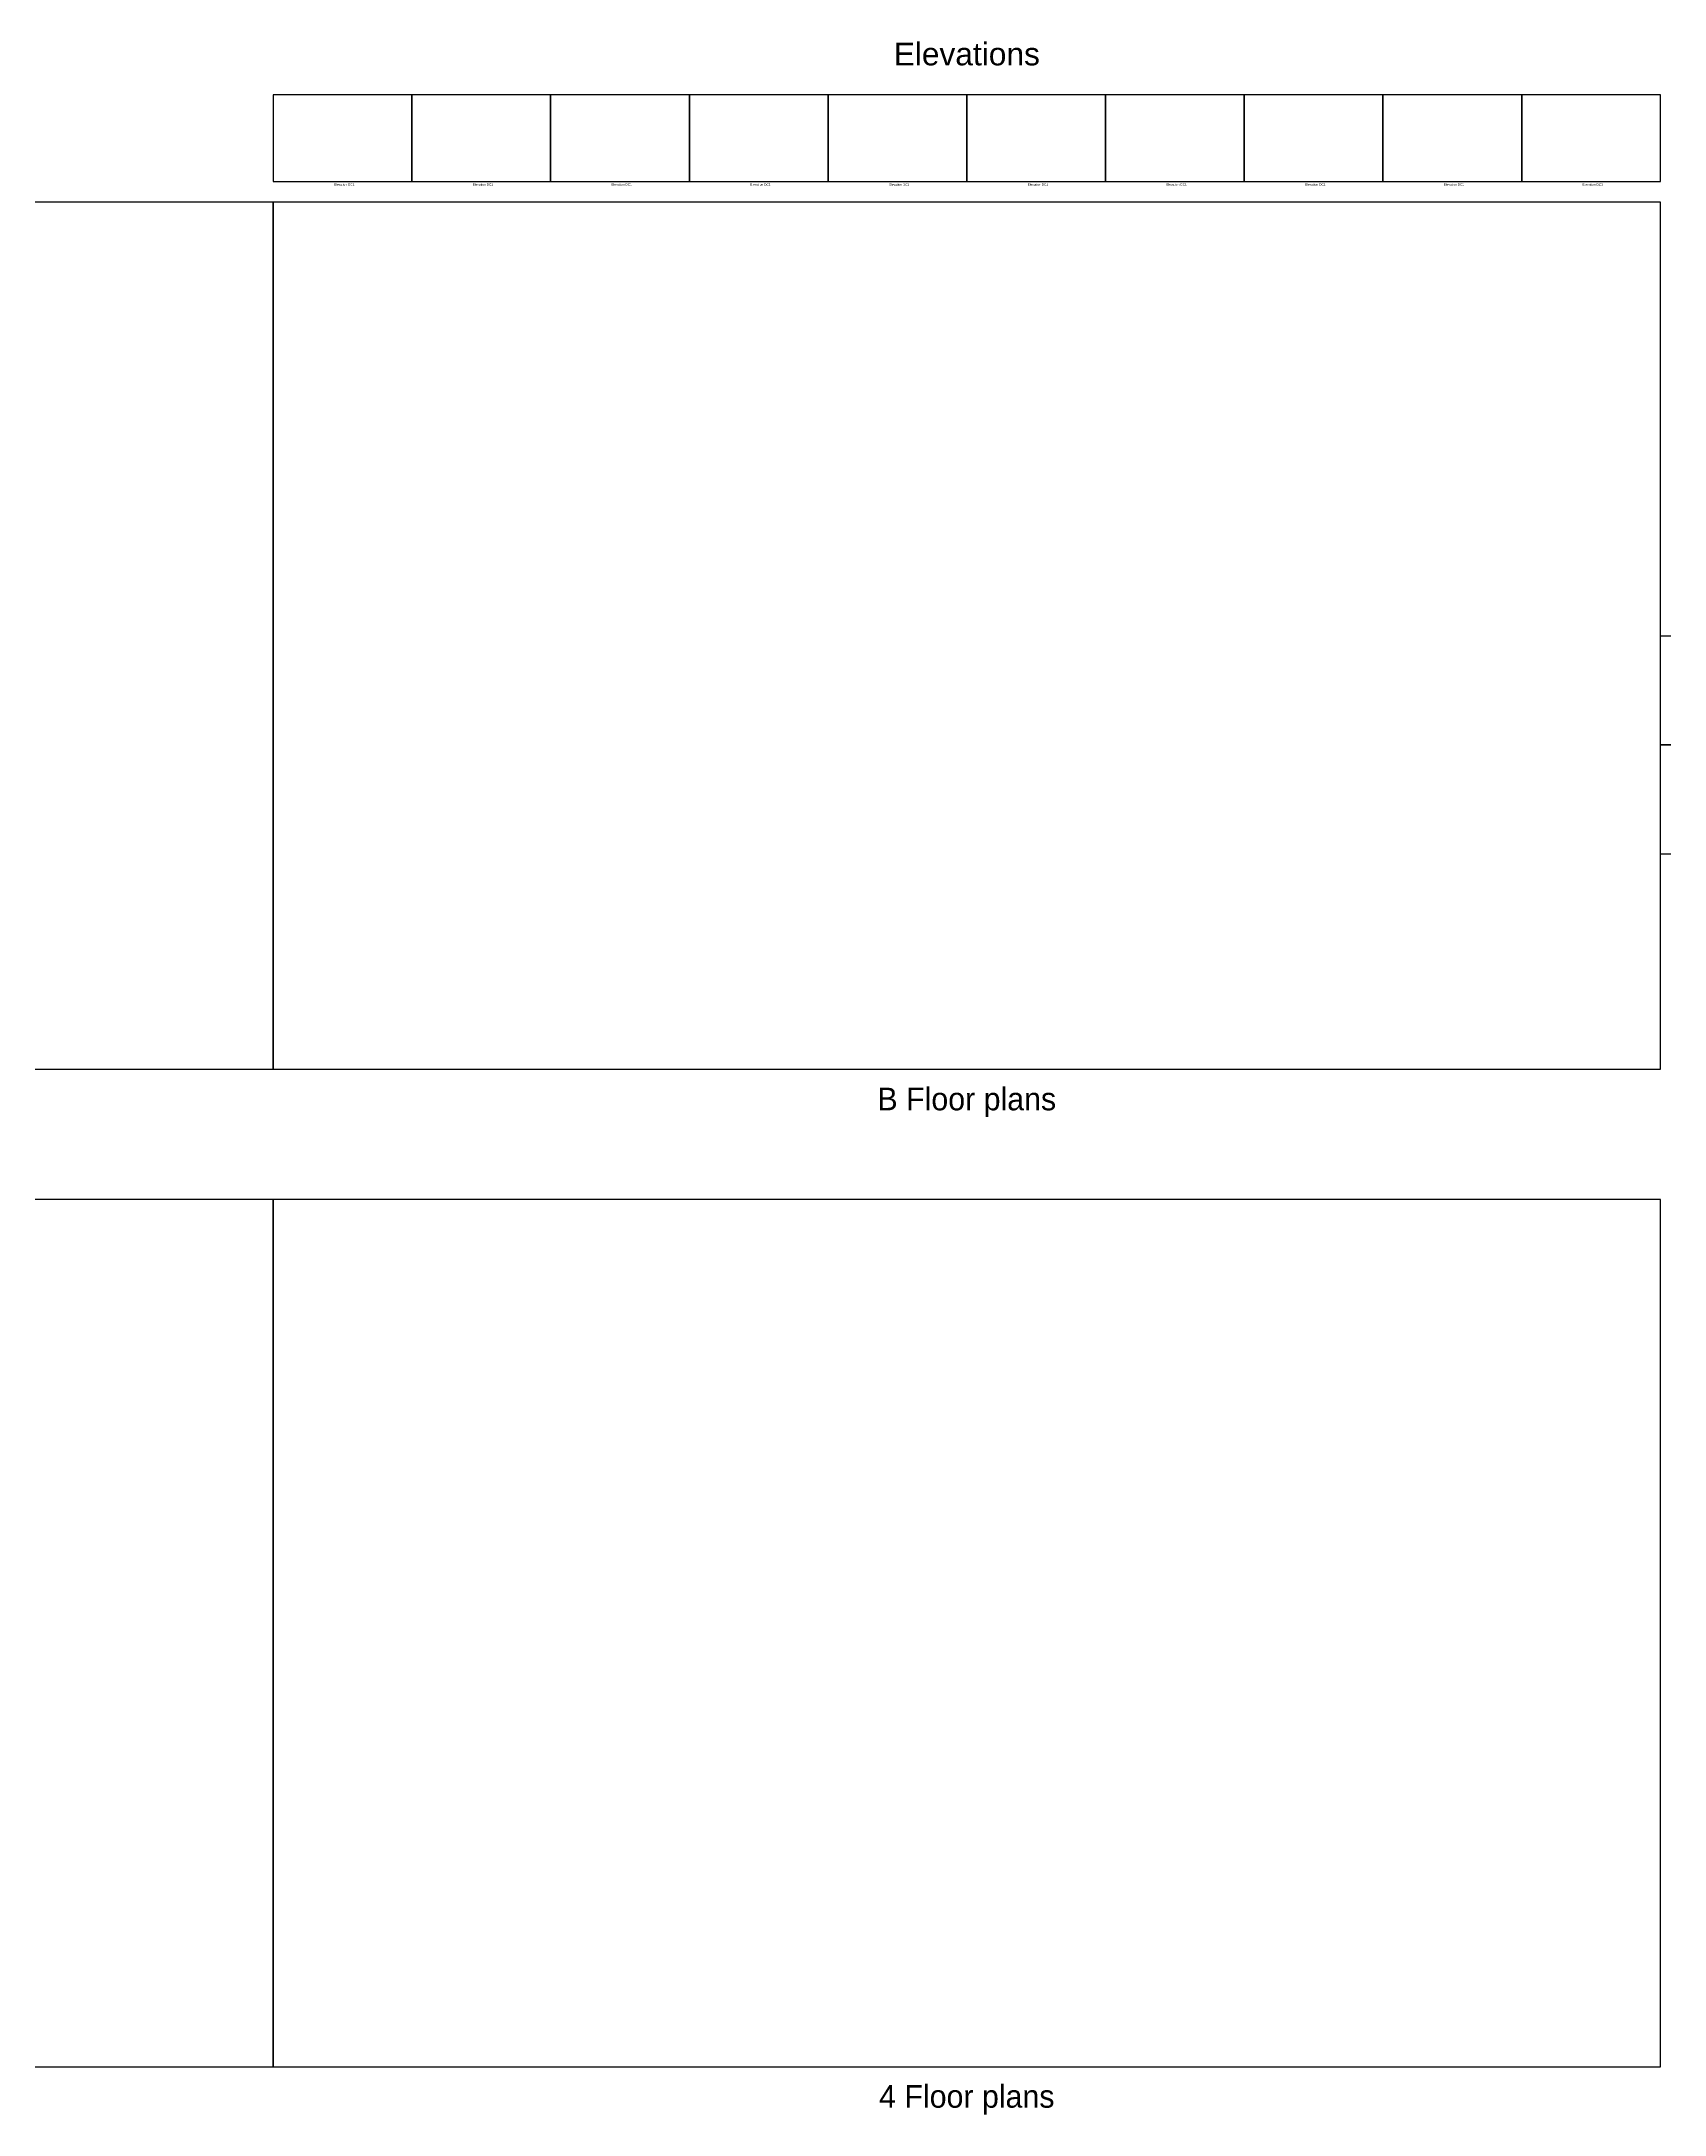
# Model space of a CAD drawing. Header units: millimetres. Extents: x 0 to 21838947, y -10538 to 10000000.
# Drawn here: x 21171989 to 21529738, y -10538 to 446290 of the extents above; entities that cross this region are included whole.
import ezdxf
from ezdxf.enums import TextEntityAlignment as Align

# ---------------------------------------------------------------- set-up
doc = ezdxf.new("R2010")
doc.units = ezdxf.units.MM
doc.layers.get('0').update_dxf_attribs({"lineweight": 30})
doc.layers.add('-00', color=7, linetype='Continuous', lineweight=30)
doc.layers.add('-35 BLACK NOTES 1', color=7, linetype='Continuous', lineweight=30)
doc.styles.add('1-20', font='ARIAL.TTF', dxfattribs={"height": 50})
doc.styles.add('1-5000', font='ARIAL.TTF', dxfattribs={"height": 12500})
doc.styles.add('Arial', font='ARIAL.TTF')
doc.styles.add('TEXT-0', font='ARIAL.TTF', dxfattribs={"height": 250})

# ---------------------------------------------------------------- blocks, each defined once
blk = doc.blocks.new('elevation')
blk.add_lwpolyline([(30577, 19112), (0, 19112), (0, 0), (30577, 0)], close=True)
at = {"style": 'Arial'}
blk.add_text('Elevation', height=500, dxfattribs=at).set_placement((14850, -653), align=Align.MIDDLE_CENTER)
at = {"style": 'TEXT-0'}
blk.add_attdef('DC', text='', height=500, dxfattribs=at).set_placement((16502, -653), align=Align.MIDDLE_LEFT)

msp = doc.modelspace()

# ---------------------------------------------------------------- linework, layer by layer
at = {"layer": '-00'}
for points in [[(21223062, 410903), (20917296, 410903), (20917296, 219786), (21223062, 219786)], [(21528827, 410903), (21223062, 410903), (21223062, 219786), (21528827, 219786)], [(21528827, 315345), (21559136, 315345), (21559136, 291275), (21528827, 291275)], [(21528827, 291275), (21559136, 291275), (21559136, 267206), (21528827, 267206)], [(21223062, 191116), (20917296, 191116), (20917296, 0), (21223062, 0)], [(21528827, 191116), (21223062, 191116), (21223062, 0), (21528827, 0)]]:
    msp.add_lwpolyline(points, close=True, dxfattribs=at)

# ---------------------------------------------------------------- block references
ref = msp.add_blockref('elevation', (21223062, 415418), dxfattribs=at)
ref.add_attrib('DC', 'DC1', dxfattribs={"height": 500, "style": 'TEXT-0'}).set_placement((21239563, 414765), align=Align.MIDDLE_LEFT)
ref = msp.add_blockref('elevation', (21253638, 415418), dxfattribs=at)
ref.add_attrib('DC', 'DC1', dxfattribs={"height": 500, "style": 'TEXT-0'}).set_placement((21270140, 414765), align=Align.MIDDLE_LEFT)
ref = msp.add_blockref('elevation', (21284215, 415418), dxfattribs=at)
ref.add_attrib('DC', 'DC1', dxfattribs={"height": 500, "style": 'TEXT-0'}).set_placement((21300717, 414765), align=Align.MIDDLE_LEFT)
ref = msp.add_blockref('elevation', (21314791, 415418), dxfattribs=at)
ref.add_attrib('DC', 'DC1', dxfattribs={"height": 500, "style": 'TEXT-0'}).set_placement((21331293, 414765), align=Align.MIDDLE_LEFT)
ref = msp.add_blockref('elevation', (21345368, 415418), dxfattribs=at)
ref.add_attrib('DC', 'DC1', dxfattribs={"height": 500, "style": 'TEXT-0'}).set_placement((21361870, 414765), align=Align.MIDDLE_LEFT)
ref = msp.add_blockref('elevation', (21375945, 415418), dxfattribs=at)
ref.add_attrib('DC', 'DC1', dxfattribs={"height": 500, "style": 'TEXT-0'}).set_placement((21392446, 414765), align=Align.MIDDLE_LEFT)
ref = msp.add_blockref('elevation', (21406521, 415418), dxfattribs=at)
ref.add_attrib('DC', 'DC1', dxfattribs={"height": 500, "style": 'TEXT-0'}).set_placement((21423023, 414765), align=Align.MIDDLE_LEFT)
ref = msp.add_blockref('elevation', (21437098, 415418), dxfattribs=at)
ref.add_attrib('DC', 'DC1', dxfattribs={"height": 500, "style": 'TEXT-0'}).set_placement((21453599, 414765), align=Align.MIDDLE_LEFT)
ref = msp.add_blockref('elevation', (21467674, 415418), dxfattribs=at)
ref.add_attrib('DC', 'DC1', dxfattribs={"height": 500, "style": 'TEXT-0'}).set_placement((21484176, 414765), align=Align.MIDDLE_LEFT)
ref = msp.add_blockref('elevation', (21498251, 415418), dxfattribs=at)
ref.add_attrib('DC', 'DC1', dxfattribs={"height": 500, "style": 'TEXT-0'}).set_placement((21514752, 414765), align=Align.MIDDLE_LEFT)

# ---------------------------------------------------------------- texts
at = {"layer": '-00', "style": '1-5000'}
msp.add_text('Elevations', height=5000, dxfattribs=at).set_placement((21375945, 443524), align=Align.MIDDLE_CENTER)
at = {"layer": '-00'}
for s, p in [('B Floor plans', (21375945, 213256)), ('4 Floor plans', (21375945, -6530))]:
    msp.add_text(s, height=5000, dxfattribs=at).set_placement(p, align=Align.MIDDLE_CENTER)
at = {"layer": '-35 BLACK NOTES 1', "insert": (21519928, 398253), "char_height": 250, "attachment_point": 1, "style": '1-20'}
msp.add_mtext('\\A1;', dxfattribs=at)

doc.saveas('drawing.dxf')
